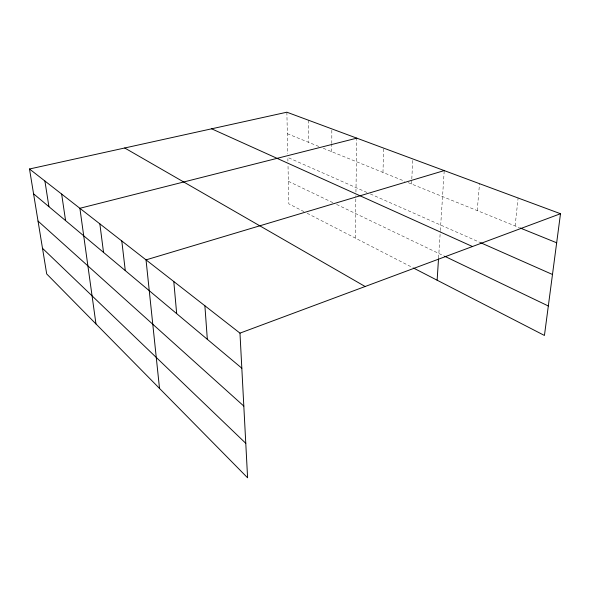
<?xml version="1.0" encoding="UTF-8"?>
<svg xmlns="http://www.w3.org/2000/svg" width="590" height="590" viewBox="0 0 590 590"><rect width="100%" height="100%" fill="white"/><g stroke="black" fill="none" stroke-linecap="round" stroke-linejoin="round"><path stroke-width="0.44" stroke-dasharray="2.95 2.21" d="M331.779 151.719L331.794 144.41M331.801 143.495L331.838 128.886M355.195 238.013L355.881 195.659M355.94 192.082L356.817 138.156M382.962 172.442L383.714 148.134M411.577 184.028L412.757 158.909M438.577 257.941L440.288 231.479M440.347 230.565L444.226 170.591M477.229 210.608L479.508 183.682M515.114 225.948L518.109 197.997M287.337 133.724L319.013 146.549M323.268 148.267L404.843 181.3M408.214 182.664L519.355 227.666M366.965 192.458L287.839 157.464L287.92 161.129M370.336 193.948L480.503 242.66M288.355 181.3L333.291 202.857M336.595 204.435L443.746 255.831M303.939 211.626L288.834 203.845L288.001 164.794M307.125 213.263L412.661 267.609M286.873 112.203L287.765 153.813M308.585 120.257L308.799 142.411"/><path stroke-width="0.89" d="M437.131 280.206L438.518 258.833M29.5 168.998L239.975 333.136L247.594 477.797L46.699 273.944L29.5 168.998L286.873 112.203L560.5 213.728L544.437 335.459L413.479 268.03M239.975 333.136L560.5 213.728M444.226 170.591L146.025 259.873L159.514 388.419M356.817 138.156L79.886 208.285L95.971 323.947M520.203 228.013L556.665 242.778M480.503 242.66L552.483 274.49M211.626 128.804L472.465 246.524M444.558 256.215L548.324 305.989M124.711 147.987L365.136 286.511M33.564 193.815L241.819 368.197M38.033 221.073L243.818 406.082M42.495 248.302L245.779 443.311M44.906 181.012L48.918 206.67M61.64 194.058L65.579 220.616M99.85 223.861L103.53 252.402M121.798 240.971L125.287 270.611M173.792 281.519L176.675 313.644M204.892 305.775L207.326 339.309"/></g></svg>
